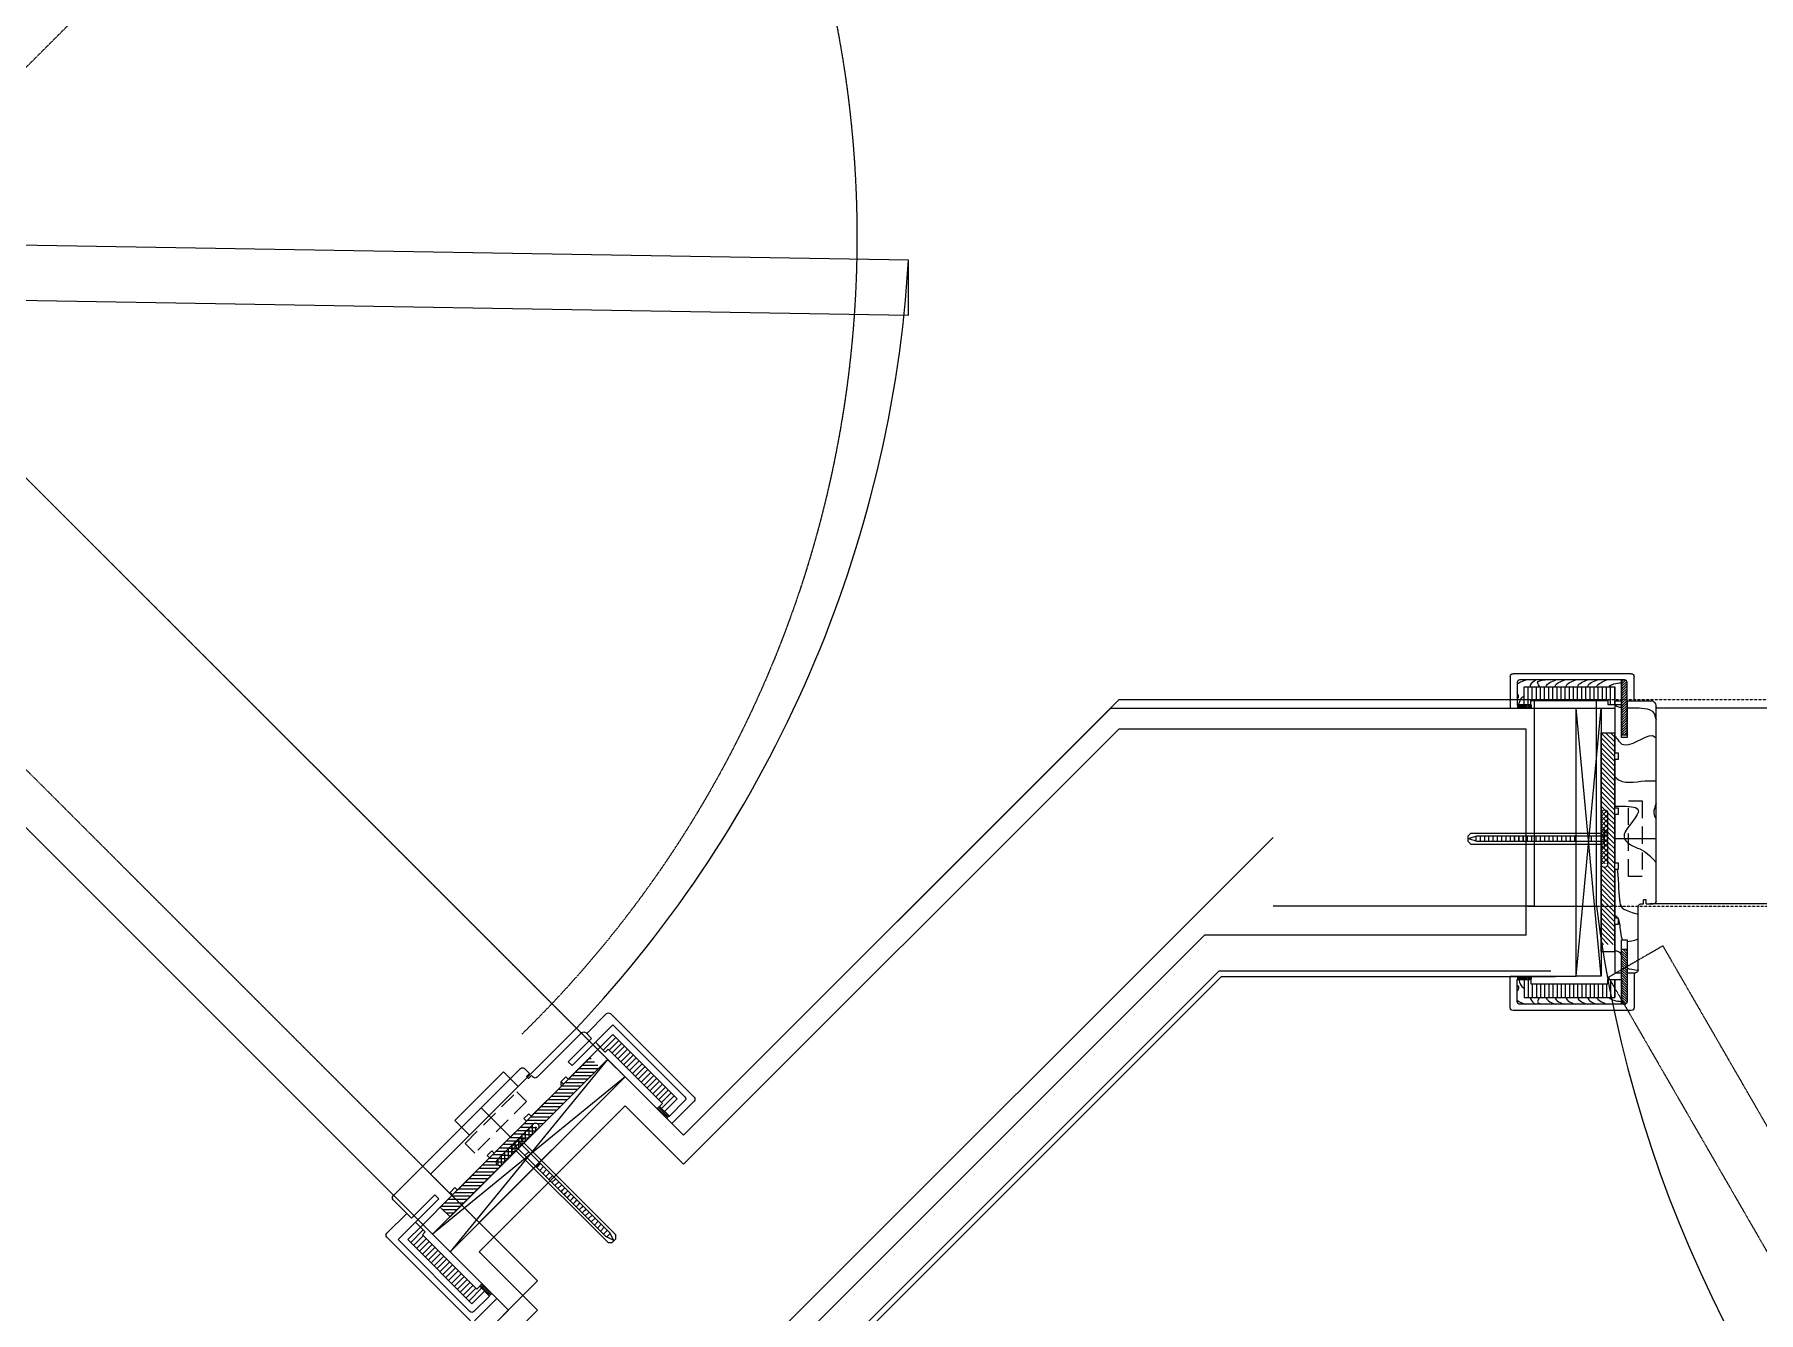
# Model space of a CAD drawing. Header units: millimetres. Extents: x 186805 to 449048, y 2167 to 51540.
# Drawn here: x 387537 to 388791, y 34787 to 35716 of the extents above; entities that cross this region are included whole.
import ezdxf

# ---------------------------------------------------------------- set-up
doc = ezdxf.new("R2010")
doc.units = ezdxf.units.MM
for name, pattern in [('BD$0$HIDDEN', [0.375, 0.25, -0.125]), ('HIDDEN', [0.375, 0.25, -0.125]), ('HIDDEN2', [0.1875, 0.125, -0.0625])]:
    doc.linetypes.add(name, pattern=pattern)
doc.layers.get('0').update_dxf_attribs({"linetype": 'CONTINUOUS'})
for name, color, linetype, lineweight in [('0-60x60-C', 3, 'CONTINUOUS', 13), ('0-AKL-P1 TILES', 8, 'CONTINUOUS', 13), ('0-akl-plasterline', 9, 'CONTINUOUS', 13), ('ARCHITRAVE', 2, 'CONTINUOUS', 13), ('BD$0$0-tiles', 9, 'CONTINUOUS', 5), ('BD$0$a-door', 8, 'CONTINUOUS', 9), ('BD$0$a-wall', 8, 'CONTINUOUS', 30), ('Cabinet', 2, 'CONTINUOUS', 5), ('Countertop', 3, 'CONTINUOUS', 13), ('wall', 4, 'CONTINUOUS', 25)]:
    doc.layers.add(name, color=color, linetype=linetype, lineweight=lineweight)
for name, color, linetype in [('A-ABOVE DOOR', 1, 'HIDDEN2'), ('a-door', 4, 'CONTINUOUS'), ('a-wall', 140, 'CONTINUOUS'), ('HATCH', 8, 'CONTINUOUS'), ('STEEL', 8, 'CONTINUOUS')]:
    doc.layers.add(name, color=color, linetype=linetype)

# ---------------------------------------------------------------- blocks, each defined once
blk = doc.blocks.new('A$C7C4A1575')
at = {"layer": 'A-ABOVE DOOR', "color": 8}
for p, q in [((61162.41415422107, 16680.25943515336), (61805.46337729343, 16037.21021208083)), ((61699.39736011508, 15931.14419490317), (61056.34813704342, 16574.19341797571)), ((60395.10926539684, 16449.99823794342), (59495.1092653966, 16449.99823794331)), ((59495.1092653966, 16299.99823794366), (60395.1092653966, 16299.99823794348))]:
    blk.add_line(p, q, dxfattribs=at)
at = {"layer": 'a-door', "color": 8, "lineweight": -3}
for p, q in [((61162.40940642101, 16680.25943515499), (61197.76474548015, 16644.90409609556)), ((61197.76474548015, 16644.90409609556), (61091.69872830273, 16538.83807891773)), ((61169.48047423246, 16616.61982484805), (61134.12513517332, 16581.26448578891)), ((61180.08707595081, 16606.01322313058), (61169.48047423246, 16616.61982484805)), ((61144.7317368912, 16570.65788407109), (61180.08707595081, 16606.01322313058)), ((61091.69872830273, 16538.83807891773), (61056.34338924312, 16574.1934179774)), ((61134.12513517332, 16581.26448578891), (61144.7317368912, 16570.65788407109)), ((60850.31308543985, 16020.22372178055), (60850.31308543938, 15980.22372178061)), ((61664.03727325541, 16006.49953396394), (60850.31308543985, 16020.22372178055)), ((60850.31308543938, 15980.22372178061), (61664.03727325541, 15966.49953396412))]:
    blk.add_line(p, q, dxfattribs=at)
at = {"layer": 'a-door', "color": 8}
blk.add_lwpolyline([(60400.0822175385, 16449.99823794325), (60350.0822175385, 16449.99823794307), (60350.08221753896, 16299.99823794307), (60400.08221753896, 16299.99823794319)], dxfattribs=at)
blk.add_arc((59439.50537675782, 16335.3518410784), 917.7657540358981, 7.176079206092156, 85.27472221520537, dxfattribs=at)
at = {"layer": 'a-door', "color": 8, "lineweight": -3}
blk.add_ellipse((61564.66706897807, 16003.00100736148), major_axis=(315.3855412167902, 729.8648306838315), ratio=0.880401664071675, start_param=1.178097245095647, end_param=1.963495408493226, dxfattribs=at)
at = {"layer": 'a-wall', "color": 8}
for p, q in [((61445.25211889553, 17047.95496137234), (61119.98299954971, 16722.68584202693)), ((60585.16336111026, 16399.99823794301), (61013.91698237159, 16828.75185920435)), ((61119.98299954925, 16722.68584202623), (61162.40940642054, 16680.25943515505)), ((61056.34338924172, 16574.19341797536), (61162.40940642054, 16680.25943515505)), ((61013.91698237159, 16616.61982484857), (60697.29539546603, 16299.99823794354)), ((61056.34338924172, 16574.19341797536), (61013.91698236973, 16616.61982484665)), ((60395.1092653966, 16449.99823794313), (60395.1092653966, 16299.99823794342)), ((60395.1092653966, 16449.99823794313), (60585.16336111026, 16449.99823794336)), ((60395.1092653966, 16299.99823794342), (60697.29539546603, 16299.99823794354))]:
    blk.add_line(p, q, dxfattribs=at)
blk = doc.blocks.new('A$C32DD6ECA')
at = {"layer": '0-60x60-C', "color": 16, "xscale": 0.04183124983683228, "yscale": 0.04183124983683228, "zscale": 0.04183124983683228, "rotation": 180}
blk.add_blockref('A$C7C4A1575', (4397.082428284921, 2202.635936537234), dxfattribs=at)
blk = doc.blocks.new('AR 80')
at = {"layer": 'HATCH'}
h = blk.add_hatch(dxfattribs=at)
h.set_pattern_fill('ANSI31', color=256, scale=10, style=0)
h.set_pattern_definition([(45, (-12340.92502089089, 32530.05105352266), (-0.8838834764831843, 0.8838834764831844), [])])
h.paths.add_polyline_path([(4, 38.00000000000364, 0.4142135623736278), (1.999999999992724, 40.00000000000364), (0, 40), (0, -3.637978807091713e-12), (4, -3.637978807091713e-12)])
at = {"color": 8, "lineweight": 0}
for p, q in [((-68, 22.00000000000364), (-68.00000000000728, 35.00000000000091)), ((-65.00000000000728, 25.00000000000364), (-65.00000000000728, 35.00000000000091)), ((-62.00000000000728, 25.00000000000364), (-62.00000000000728, 35.00000000000091)), ((-59.00000000000728, 25.00000000000364), (-59.00000000000728, 35.00000000000091)), ((-56.00000000000728, 25.00000000000364), (-56.00000000000728, 35.00000000000091)), ((-53.00000000000728, 25.00000000000364), (-53.00000000000728, 35.00000000000091)), ((-50.00000000000728, 25.00000000000364), (-50.00000000000728, 35.00000000000091)), ((-47, 25.00000000000364), (-47.00000000000728, 35.00000000000091)), ((-44, 25.00000000000364), (-44.00000000000728, 35.00000000000091)), ((-41, 25.00000000000364), (-41.00000000000728, 35.00000000000091)), ((-38, 25.00000000000364), (-38.00000000000728, 35.00000000000091)), ((-35, 25.00000000000364), (-35.00000000000728, 35.00000000000091)), ((-32, 25.00000000000364), (-32.00000000000728, 35.00000000000091)), ((-29, 25.00000000000364), (-29.00000000000728, 35.00000000000091)), ((-26, 25.00000000000364), (-26.00000000000728, 35.00000000000091)), ((-23, 25.00000000000364), (-23.00000000000728, 35.00000000000091)), ((-20, 25.00000000000364), (-20.00000000000728, 35.00000000000091)), ((-17, 25.00000000000364), (-17.00000000000728, 35.00000000000091)), ((-13.99999999999272, 25.00000000000364), (-14.00000000000728, 35.00000000000091)), ((-10.99999999999272, 25.00000000000364), (-11.00000000000728, 35.00000000000091)), ((-8, 22.00000000000364), (-8.000000000007276, 35.00000000000091))]:
    blk.add_line(p, q, dxfattribs=at)
for points in [[(-76, 37.08531735561337), (-74.6615609773944, 38.25087995682043), (-72.01846489626769, 39.12543997841203), (-69.67633463136735, 40.00000000000364)], [(-54.88006360435975, 35.00000000000091), (-54.35966741617449, 37.72035039094408), (-50.79591289332166, 38.86017519547386), (-47.74338578773313, 40.00000000000364)], [(-48.47342463600216, 35.00000000000091), (-47.95302844781691, 37.72035039094408), (-44.38927392496407, 38.86017519547386), (-41.33674681937555, 40.00000000000364)], [(-40.46489791823115, 35.00000000000091), (-39.94450173005316, 37.72035039094408), (-36.38074720720033, 38.86017519547386), (-33.32822010161181, 40.00000000000364)], [(-31.92259978941729, 35.00000000000091), (-31.40220360122476, 37.72035039094408), (-27.83844907837192, 38.86017519547386), (-24.7859219727834, 40.00000000000364)], [(-24.76629809806036, 35.00000000000091), (-24.24590190986783, 37.72035039094408), (-20.68214738701499, 38.86017519547386), (-17.62962028142647, 40.00000000000364)], [(-18.24697766789905, 35.00000000000182), (-17.09185883207829, 37.39086218098328), (-13.70577565280109, 38.69543109049391), (-10.86893460346619, 40.00000000000364)], [(-9.054762472420407, 35.00000000000091), (-7.790232034552901, 37.07851193029728), (-4.129544937852188, 37.52176814659106), (0, 37.96502436288574)]]:
    blk.add_open_spline(points, degree=3, dxfattribs=at)
for points, knots in [([(-66.34116208628257, 35.00000000000091), (-66.31350246316288, 35.39182566405361), (-66.00411253391212, 37.57344279161316), (-64.17371990900574, 38.90217696260515), (-62.66141802426137, 40.00000000000364)], [16.85399796416078, 16.85399796416078, 16.85399796416078, 16.85399796416078, 17.95220672012717, 23.1734312380291, 23.1734312380291, 23.1734312380291, 23.1734312380291]), ([(-59.57339031910669, 34.99999999999181), (-59.68371371964167, 35.24530535882877), (-60.2677897687754, 36.39060703262567), (-62.64194634532032, 39.22106816701489), (-58.50024162123736, 39.68062519502837), (-55.62191301806888, 40.00000000000364)], [12.97285324851444, 12.97285324851444, 12.97285324851444, 12.97285324851444, 13.66877416553543, 16.26831338331489, 22.19079993481047, 22.19079993481047, 22.19079993481047, 22.19079993481047]), ([(-76, 26.20339865629285), (-75.58833332399081, 26.48810610604414), (-74.71985313273763, 27.35092186819747), (-75.21018292073859, 29.16189925122671), (-75.83899820968509, 30.22065506326544), (-76, 30.48248164896359)], [6.729778403816026, 6.729778403816026, 6.729778403816026, 6.729778403816026, 8.215767877827592, 10.68832713734227, 11.54920687370668, 11.54920687370668, 11.54920687370668, 11.54920687370668]), ([(-74.87117169333214, 22.00000000000364), (-74.16184719473677, 24.48212069562305), (-73.41430381156533, 27.09797973604691), (-71.12040586192597, 28.23166652081545), (-71, 28.28649250206763)], [0, 0, 0, 0, 7.05316514863134, 7.433194465609057, 7.433194465609057, 7.433194465609057, 7.433194465609057])]:
    blk.add_open_spline(points, degree=3, knots=knots, dxfattribs=at)
at = {"layer": 'ARCHITRAVE'}
for p, q in [((-76, 38), (-76, 22.00000000000364)), ((0, 40.00000000000364), (-74, 40)), ((0, 22.00000000000364), (0, 40.00000000000364)), ((-71, 22.00000000000364), (-71.00000000000728, 35.00000000000091)), ((-71.00000000000728, 35.00000000000091), (-4.999999999992724, 35.00000000000364)), ((-4.999999999992724, 35.00000000000364), (-4.999999999992724, 22.00000000000364)), ((-5, 22.00000000000364), (-5.000000000007276, 35.00000000000091)), ((-76, 22.00000000000364), (-66, 22.00000000000364)), ((-66, 22.00000000000364), (-66, 25.00000000000364)), ((-66, 25.00000000000364), (-10, 25.00000000000364)), ((-10, 25.00000000000364), (-10, 22.00000000000364)), ((-10, 22.00000000000364), (0, 22.00000000000364))]:
    blk.add_line(p, q, dxfattribs=at)
blk.add_lwpolyline([(0, 0), (4, 0), (4, 38.00000000000364, 0.414213562373095), (2, 40.00000000000364), (0, 40)], format="xyb", close=True, dxfattribs=at)
blk.add_arc((-74, 38), 2, 90, 180, dxfattribs=at)
blk = doc.blocks.new('FR 195')
at = {"layer": 'ARCHITRAVE'}
for p, q in [((0, 160), (0, 195.000045769033)), ((0, 195.000045769033), (5, 195.000045769033)), ((5, 195.000045769033), (5, 170.9998457690235)), ((9, 170.9998457690235), (9, 195.000045769033)), ((9, 195.000045769033), (15, 195.000045769033)), ((17, 193.000045769033), (17, 147.000045769033)), ((5, 170.9998457690235), (9, 170.9998457690235)), ((2.5, 160), (0, 160)), ((0, 120), (0, 155)), ((0, 155), (2.5, 155)), ((2.5, 155), (2.5, 160)), ((19, 145.000045769033), (20.78817959013395, 145.000045769033)), ((20.78817959013395, 145.000045769033), (20.78817959013395, 144.000045769033)), ((20.78817959013395, 144.000045769033), (20.78817959013395, 142.000045769033)), ((22.88817959011067, 142.000045769033), (20.78817959013395, 142.000045769033)), ((22.88817959011067, 145.000045769033), (22.88817959011067, 143.000045769033)), ((22.88817959011067, 145.000045769033), (28, 145.000045769033)), ((22.88817959011067, 143.000045769033), (22.88817959011067, 142.000045769033)), ((30, 143.000045769033), (30, 1.465352580853505)), ((2.5, 120), (0, 120)), ((0, 80), (0, 115)), ((0, 115), (2.5, 115)), ((2.5, 115), (2.5, 120)), ((0, 97.5), (30, 97.5)), ((2.5, 80), (0, 80)), ((2.5, 75), (2.5, 80)), ((0, 40), (0, 75)), ((0, 75), (2.5, 75)), ((2.5, 40), (0, 40)), ((2.5, 35), (2.5, 40)), ((0, -2.499999999912689), (0, 35.00002570517245)), ((0, 35), (2.5, 35)), ((9, 24), (5, 24)), ((5, 24), (5, -2.499999999912689)), ((9, -2.499999999912689), (9, 24)), ((5, -2.499999999912689), (0, -2.499999999912689)), ((28, -2.499999999912689), (9, -2.499999999912689))]:
    blk.add_line(p, q, dxfattribs=at)
for centre, radius, start, end in [((15, 193.000045769033), 2, 0, 90), ((19, 147.000045769033), 2, 180, 270), ((28, 143.000045769033), 2, 0, 90), ((24.53897834778763, 1.732676289946539), 5.46756064912126, 309.2725603591962, 2.802461692111547)]:
    blk.add_arc(centre, radius, start, end, dxfattribs=at)
at = {"layer": 'HATCH', "linetype": 'HIDDEN', "ltscale": 50}
blk.add_lwpolyline([(10, 70), (20, 70), (20, 125), (10, 125)], close=True, dxfattribs=at)
at = {"layer": 'HATCH', "color": 8, "lineweight": 0}
for points in [[(9, 191.7666703198047), (10.39256586227566, 192.3541731193254), (14.3143114639679, 192.8017875401711), (16.99322707625106, 193.1645019098069)], [(9, 172.2294445959851), (10.87518197414465, 172.2403413911525), (13.44447473052423, 171.6763540248503), (17, 170.4551542479603)], [(0, 153.134828862705), (0.9418542633065954, 153.6752274345199), (1.610081590129994, 154.3125182474032), (2.101855253102258, 155)]]:
    blk.add_open_spline(points, degree=3, dxfattribs=at)
for points, knots in [([(0.2286054516443983, 178.9998457690526), (1.542113585048355, 179.1624736047233), (4.347490773070604, 179.8266119706677), (4.758344184607267, 183.0215317454131), (5, 184.9314115653688)], [16.67784873246102, 16.67784873246102, 16.67784873246102, 16.67784873246102, 20.44459080678243, 25.67447565025303, 25.67447565025303, 25.67447565025303, 25.67447565025303]), ([(2.5, 155.6320498275745), (3.441050495370291, 157.3338536305528), (3.597310267039575, 162.4005796623242), (4.857369535486214, 170.2998629395443), (5.53722846833989, 170.9998457689944)], [24.44828152198947, 24.44828152198947, 24.44828152198947, 24.44828152198947, 29.28251706211297, 31.77112342813842, 31.77112342813842, 31.77112342813842, 31.77112342813842]), ([(1.713193715084344, 120.0000000000582), (3.048213303438388, 129.8861472233839), (2.319193560862914, 146.9059250572755), (6.47459137509577, 149.5785066120734), (17, 152.3301565061847)], [21.11246996660232, 21.11246996660232, 21.11246996660232, 21.11246996660232, 29.28251706211297, 36.51673400684221, 36.51673400684221, 36.51673400684221, 36.51673400684221]), ([(0, 73.86606286873575), (5.190278019406833, 73.89248939882964), (26.95094799459912, 73.27211400339729), (1.185357471578754, 93.88260122507927), (10.32442536996678, 102.6876699233835), (23.7657736770343, 106.8288150857843), (30, 114.851436876721)], [17.58238391087526, 17.58238391087526, 17.58238391087526, 17.58238391087526, 24.42839025090021, 39.1163872445221, 51.19281940814319, 58.05618076561182, 58.05618076561182, 58.05618076561182, 58.05618076561182]), ([(30, 71.8561915239261), (29.10359006060753, 74.25917502198718), (27.6950073230546, 78.60651215226972), (29.12928979157005, 81.91742192933452), (30, 83.15843141180812)], [45.96603518527613, 45.96603518527613, 45.96603518527613, 45.96603518527613, 52.58046576430232, 57.16013517462663, 57.16013517462663, 57.16013517462663, 57.16013517462663]), ([(0, 52.35251477541169), (1.965625185868703, 54.34342190640746), (7.284001117455773, 58.34273148523062), (24.37432218436152, 54.63455905977753), (30, 55.55362885716022)], [3.517357192002347, 3.517357192002347, 3.517357192002347, 3.517357192002347, 11.51831783785145, 23.39651977646312, 23.39651977646312, 23.39651977646312, 23.39651977646312]), ([(0, 22.84424763484276), (1.366453988594003, 23.9754851666803), (6.332552987616509, 35.7372517871845), (24.59809387719724, 19.66038096879493), (29.26798022957519, 23.33161397586809), (30, 24.22885713487631)], [3.647376688644909, 3.647376688644909, 3.647376688644909, 3.647376688644909, 8.750932327380369, 20.97939199832844, 23.9615215639958, 23.9615215639958, 23.9615215639958, 23.9615215639958]), ([(0, -0.1157239089952782), (0.5228836896130815, 0.5007793895201758), (1.631020311499014, 1.432172180822818), (3.837539769825526, 1.869979382725433), (5, 2.0036439752148)], [7.717153716386612, 7.717153716386612, 7.717153716386612, 7.717153716386612, 10.30221977130856, 12.4664417125093, 12.4664417125093, 12.4664417125093, 12.4664417125093]), ([(9, 2.246804221445927), (14.47208061278798, 2.390816694882233), (26.07124553062022, 1.907086166087538), (29.0892217583023, 6.518061628361465), (30, 11.11764169999515)], [14.68850576931396, 14.68850576931396, 14.68850576931396, 14.68850576931396, 23.08885206484225, 29.15220018871575, 29.15220018871575, 29.15220018871575, 29.15220018871575])]:
    blk.add_open_spline(points, degree=3, knots=knots, dxfattribs=at)
blk = doc.blocks.new('MB')
at = {"layer": 'STEEL'}
h = blk.add_hatch(dxfattribs=at)
h.set_pattern_fill('ANSI37', color=256, scale=20, style=0)
h.set_pattern_definition([(45, (-676.0703479526583, -119.303950526109), (-1.767766952966369, 1.767766952966369), []), (135, (-676.0703479526583, -119.303950526109), (-1.767766952966369, -1.767766952966369), [])])
edge = h.paths.add_edge_path()
edge.add_arc((2.5, 18.42078011674903), 2.5, 0, 180)
edge.add_arc((2.5, 18.42078011674903), 2.5, 0, 180, ccw=False)
edge = h.paths.add_edge_path()
edge.add_arc((2.5, -18.42078011674903), 2.5, 180, 360)
edge.add_line((5, 18.42078011674903), (5, -18.42078011674903))
edge.add_line((0, 18.42078011674903), (0, -18.42078011674903))
for p, q in [((0, 18.42078011674903), (0, -18.42078011674903)), ((5, 18.42078011674903), (5, -18.42078011674903))]:
    blk.add_line(p, q, dxfattribs=at)
for centre, start, end in [((2.5, 18.42078011674903), 0, 180), ((2.5, 18.42078011674903), 0, 180), ((2.5, -18.42078011674903), 180, 0)]:
    blk.add_arc(centre, 2.5, start, end, dxfattribs=at)
blk = doc.blocks.new('WP.2')
at = {"lineweight": 0}
h = blk.add_hatch(dxfattribs=at)
h.set_pattern_fill('LINE', color=8, scale=25, angle=90, style=0)
h.set_pattern_definition([(270, (1452.180614304375, -38810.58450268263), (3.125, -5.740342283542393e-16), [])])
h.paths.add_polyline_path([(18.39594563320861, 2.076103182014776), (18.39594563320861, -1.923896817985224), (67.5159155552974, -1.923896817985224), (67.5159155552974, 2.076103182014776)])
h = blk.add_hatch(dxfattribs=at)
h.set_pattern_fill('LINE', color=8, scale=25, angle=90, style=0)
h.set_pattern_definition([(270, (1477.088137370762, -38810.58450268263), (3.125, -5.740342283542393e-16), [])])
h.paths.add_polyline_path([(43.30346869959612, 2.076103182014776), (43.30346869959612, -1.923896817985224), (92.42343862168491, -1.923896817985224), (92.42343862168491, 2.076103182014776)])
for p, q in [((-4.519687219319167, 4.5), (-4.519687219319167, -4.5)), ((-3.259843609645031, 4.5), (-4.519687219319167, 4.5)), ((-1, 6.5), (-2.259843609674135, 6.5)), ((-2.259843609674135, 6.5), (-2.259843609674135, -6.5)), ((-2.259843609674135, -3.5), (-2.259843609645031, 3.5)), ((0, -5.5), (0, 5.5)), ((94.5511352843314, 4), (0, 4)), ((94.5511352843314, 4), (96.5511352843314, 2)), ((96.5511352843314, -2), (96.5511352843314, 2)), ((-3.259843609674135, -4.5), (-4.519687219319167, -4.5)), ((-1, -6.5), (-2.259843609674135, -6.5)), ((94.5511352843314, -4), (0, -4)), ((96.5511352843314, -2), (94.5511352843314, -4))]:
    blk.add_line(p, q)
at = {"color": 8, "lineweight": 0}
for p, q in [((90.3665931984142, 2.076103182014776), (-2.259843609645031, 2.076103182014776)), ((6.963376988802338, -1.923896817985224), (6.963376988802338, 2.076103182014776)), ((18.39594563320861, -1.923896817985224), (18.39594563320861, 2.076103182014776)), ((96.32689444930293, 0.0761031820147764), (90.3665931984142, 2.076103182014776)), ((96.32689444930293, 0.0761031820147764), (90.36659319838509, -1.923896817985224)), ((90.36659319838509, -1.923896817985224), (-2.259843609674135, -1.923896817985224))]:
    blk.add_line(p, q, dxfattribs=at)
for centre, start, end in [((-3.259843609645031, 3.5), 0, 90), ((-1, 5.5), 0, 90), ((-3.259843609674135, -3.5), 270, 0), ((-1, -5.5), 270, 0)]:
    blk.add_arc(centre, 1, start, end)
blk = doc.blocks.new('A$C5C977968')
at = {"lineweight": 0}
h = blk.add_hatch(dxfattribs=at)
h.set_pattern_fill('LINE', color=256, scale=25, angle=-45.00000000048141, style=0)
h.set_pattern_definition([(134.9999999995186, (-24395.7299628756, 31859.71393248852), (-2.209708691226527, -2.209708691189395), [])])
h.paths.add_polyline_path([(4062.804409179895, 5428.857283929246), (4059.975982055126, 5431.685711054015), (4025.242918231292, 5396.952647230719), (4028.071345356002, 5394.12422010595)])
h = blk.add_hatch(dxfattribs=at)
h.set_pattern_fill('LINE', color=256, scale=25, angle=-45.00000000048141, style=0)
h.set_pattern_definition([(134.9999999995186, (-24413.34224133857, 31842.10165402587), (-2.209708691226527, -2.209708691189395), [])])
h.paths.add_polyline_path([(4045.192130716925, 5411.24500546659), (4042.363703592215, 5414.073432591358), (4007.630639768322, 5379.340368768062), (4010.459066893032, 5376.511941643294)])
at = {"layer": 'HATCH'}
h = blk.add_hatch(dxfattribs=at)
h.set_pattern_fill('ANSI31', color=256, scale=20, style=0)
h.set_pattern_definition([(225, (72000.5126513979, 21239.42256096606), (1.767766952966368, -1.767766952966369), [])])
edge = h.paths.add_edge_path()
edge.add_line((3278.39801305969, 5590.478001369935), (3288.39801305969, 5590.478001369935))
edge.add_line((3288.39801305969, 5590.478001369935), (3288.39801305969, 5649.061973800439))
edge.add_ellipse((3285.898203413992, 5649.092824012172), major_axis=(-1.76776695464085, 1.76776695464085), ratio=0.9999999981149192, start_angle=45.00000005400358, end_angle=224.2929473367447, ccw=False)
edge.add_line((3283.398203413992, 5649.092824012172), (3283.398203413992, 5685.934384245673))
edge.add_ellipse((3285.898203413992, 5685.934384245673), major_axis=(1.767766954640859, 1.76776695464086), ratio=0.999999998114909, start_angle=-44.292947336744874, end_angle=134.9999999459961, ccw=False)
edge.add_line((3288.39801305969, 5685.965234457406), (3288.398013059632, 5744.478001369935))
edge.add_line((3288.398013059632, 5744.478001369935), (3278.39801305969, 5744.478001369935))
edge.add_line((3278.39801305969, 5744.478001369935), (3278.39801305969, 5590.478001369935))
at = {"layer": 'STEEL'}
h = blk.add_hatch(dxfattribs=at)
h.set_pattern_fill('ANSI37', color=256, scale=20, angle=44.99999999951861, style=0)
h.set_pattern_definition([(90, (3680.676025634806, 4880.893338885486), (-2.5, 2.100453144748826e-11), []), (179.9999999995186, (3680.676025634806, 4880.893338885486), (-2.100453144748826e-11, -2.5), [])])
edge = h.paths.add_edge_path()
edge.add_arc((4063.111629214429, 5458.10112440637), 2.5, 44.99999999951861, 224.9999999995186)
edge.add_arc((4063.111629214429, 5458.10112440637), 2.5, 44.99999999951859, 224.9999999995186, ccw=False)
edge = h.paths.add_edge_path()
edge.add_arc((4089.162546284788, 5432.050207335553), 2.5, 224.9999999995186, 404.9999999995186)
edge.add_line((4064.879396167409, 5459.868891359321), (4090.930313237768, 5433.817974288504))
edge.add_line((4061.343862261449, 5456.333357453419), (4087.394779331808, 5430.282440382602))
at = {"lineweight": 0}
for p, q in [((4005.426511868078, 5509.422549923584), (3998.355444056273, 5516.493617735512)), ((4007.547832211712, 5511.543870267145), (4000.476764399908, 5518.61493807903)), ((4009.669152555231, 5513.665190610649), (4002.598084743484, 5520.736258422578)), ((4013.911793242383, 5513.665190610613), (4004.719405087002, 5522.857578766118)), ((3992.69858980662, 5496.694627862336), (3985.627521994815, 5503.765695674221)), ((3994.819910150196, 5498.815948205833), (3987.748842338391, 5505.887016017783)), ((3996.941230493831, 5500.937268549402), (3989.870162681967, 5508.008336361345)), ((3999.062550837407, 5503.058588892942), (3991.991483025602, 5510.129656704841)), ((4001.183871180983, 5505.179909236482), (3994.11280336912, 5512.250977048388)), ((4003.305191524501, 5507.301229580044), (3996.234123712697, 5514.372297391928)), ((3979.970667745161, 5483.966705801045), (3972.899599933415, 5491.037773612989)), ((3982.091988088738, 5486.088026144607), (3975.020920276933, 5493.159093956529)), ((3984.213308432314, 5488.209346488125), (3977.142240620509, 5495.28041430009)), ((3986.33462877589, 5490.330666831665), (3979.263560964086, 5497.401734643594)), ((3988.455949119525, 5492.451987175227), (3981.384881307662, 5499.523054987134)), ((3990.577269463101, 5494.573307518811), (3983.506201651297, 5501.644375330696)), ((3971.485386370856, 5471.238783739798), (3962.292998215475, 5480.431171895303)), ((3971.485386370856, 5475.481424426893), (3964.414318559109, 5482.552492238778)), ((3973.606706714432, 5477.60274477044), (3966.535638902686, 5484.673812582325)), ((3975.728027058067, 5479.72406511398), (3968.656959246204, 5486.795132925901)), ((3977.849347401643, 5481.84538545752), (3970.77827958978, 5488.91645326947)), ((4009.085049115005, 5380.794778114716), (4074.581830699695, 5446.291559698293)), ((4011.913476239715, 5377.966350989926), (4077.410257824406, 5443.463132573503)), ((4059.975982055126, 5431.685711054015), (4062.804409179895, 5428.857283929246)), ((4068.060028870066, 5439.769757868788), (4070.888455994776, 5436.941330744019)), ((4006.284693244903, 5375.165995119933), (4009.085049115005, 5380.794778114716)), ((4006.284693244903, 5375.165995119933), (4011.913476239715, 5377.966350989926)), ((4144.726612488972, 5382.850371363835), (4153.919000644295, 5373.65798320833)), ((4144.726612488914, 5378.607730676718), (4151.797680300719, 5371.536662864833)), ((4131.998690427456, 5365.879808615507), (4139.069758239319, 5358.808740803557)), ((4134.120010771032, 5368.001128959047), (4141.191078582837, 5360.930061147141)), ((4136.241331114608, 5370.122449302587), (4143.312398926413, 5363.051381490644)), ((4138.362651458243, 5372.243769646113), (4145.43371926999, 5365.172701834184)), ((4140.483971801819, 5374.365089989653), (4147.555039613624, 5367.294022177724)), ((4142.605292145396, 5376.486410333215), (4149.676359957142, 5369.415342521286)), ((4119.270768365997, 5353.151886554231), (4126.341836177802, 5346.08081874231)), ((4121.392088709574, 5355.273206897778), (4128.463156521379, 5348.20213908585)), ((4123.51340905315, 5357.39452724134), (4130.584476864955, 5350.32345942939)), ((4125.634729396785, 5359.51584758488), (4132.705797208531, 5352.444779772952)), ((4127.756049740303, 5361.637167928398), (4134.827117552108, 5354.566100116477)), ((4129.877370083879, 5363.758488271946), (4136.948437895684, 5356.687420459995)), ((4102.300205617445, 5340.42396449302), (4111.492593772768, 5331.231576337515)), ((4106.542846304539, 5340.423964492962), (4113.613914116286, 5333.352896681077)), ((4108.664166648115, 5342.545284836502), (4115.735234459862, 5335.474217024617)), ((4110.785486991692, 5344.666605180086), (4117.856554803497, 5337.595537368121)), ((4112.906807335268, 5346.787925523626), (4119.977875147073, 5339.716857711683)), ((4115.028127678845, 5348.909245867151), (4122.099195490649, 5341.838178055244)), ((4117.149448022421, 5351.030566210669), (4124.220515834226, 5343.959498398748))]:
    blk.add_line(p, q, dxfattribs=at)
for p, q in [((4004.658104391419, 5379.303886668065), (4071.515853320423, 5446.161635595941)), ((4010.31495864084, 5373.647032418528), (4077.172707569844, 5440.504781346404)), ((4070.455193148635, 5448.636509330106), (4071.346037108277, 5449.527353289734)), ((4070.455193148635, 5447.22229576773), (4078.233367741632, 5439.444121174616)), ((4080.538425263658, 5440.334965134229), (4071.346037108277, 5449.527353289734)), ((4073.467357451853, 5448.820246508527), (4074.358201411495, 5449.711090468132)), ((4073.467357451853, 5447.406032946157), (4078.417104920081, 5442.456285477783)), ((4080.722162442107, 5443.347129437403), (4074.358201411495, 5449.711090468132)), ((4079.831318482466, 5442.456285477776), (4080.722162442107, 5443.347129437403)), ((4079.647581304016, 5439.444121174602), (4080.538425263658, 5440.334965134229)), ((4004.658104391361, 5376.475459543319), (4004.658104391419, 5379.303886668065)), ((4004.658104391361, 5376.475459543319), (4007.48653151613, 5373.64703241855)), ((4010.31495864084, 5373.647032418528), (4007.48653151613, 5373.64703241855))]:
    blk.add_line(p, q)
for centre, start, end in [((4071.162299929827, 5447.929402548914), 135.0000000002948, 224.9999999994105), ((4074.174464233045, 5448.113139727335), 135.0000000002948, 224.9999999994105), ((4079.124211701273, 5443.163392258968), 224.9999999994105, 315.0000000002948), ((4078.940474522824, 5440.151227955794), 224.9999999994105, 315.0000000002948)]:
    blk.add_arc(centre, 1, start, end)
at = {"layer": '0-akl-plasterline'}
for p, q in [((3342.793958703463, 5762.201698328397), (3645.167132688803, 5762.201698362369)), ((3955.575516156212, 5451.793314894654), (3645.167132688803, 5762.201698362369)), ((3998.001923027623, 5494.219721766109), (3955.575516156212, 5451.793314894654)), ((4125.28114364302, 5366.940501150806), (3998.001923027623, 5494.219721766094)), ((4082.854736771376, 5324.514094279548), (4125.28114364302, 5366.940501150799)), ((4408.123856117425, 4999.244974932983), (4082.854736771376, 5324.514094279548))]:
    blk.add_line(p, q, dxfattribs=at)
at = {"layer": 'a-wall'}
for p, q in [((3342.793958703463, 5747.201698357654), (3638.953929252631, 5747.201698362944)), ((3342.793958703463, 5747.201698357756), (3638.953929252631, 5747.201698362944)), ((3342.793958703463, 5747.201698357756), (3638.953929252631, 5747.201698362944)), ((3342.793958703463, 5747.201698362565), (3638.953929253097, 5747.201698362565)), ((3342.793958703463, 5747.201698362653), (3638.953929252748, 5747.20169836274)), ((3342.793958703463, 5747.201698362245), (3638.953929253214, 5747.201698362362)), ((3342.793958703463, 5747.201698362653), (3638.953929252748, 5747.201698362653)), ((3342.793958703463, 5747.201698362238), (3638.953929253214, 5747.201698362362)), ((3342.793958703696, 5597.201779134666), (3342.793958703463, 5747.201698357654)), ((3955.575516158191, 5430.580111457442), (3638.953929252748, 5747.201698362653)), ((3955.575516158424, 5430.58011145686), (3638.953929253214, 5747.201698362362)), ((3342.793958703696, 5597.201779134666), (3576.821894897439, 5597.20487209814)), ((3576.818721203075, 5597.20487205626), (3955.575516158191, 5218.448077101464)), ((3576.818721203192, 5597.20487205626), (3955.575516158424, 5218.44807710094)), ((3576.818721203075, 5597.20487205626), (3955.575516158191, 5218.448077101464)), ((3998.001923027623, 5473.006518330498), (3955.575516156328, 5430.58011145916)), ((3998.001923027623, 5473.006518330498), (3955.575516156328, 5430.58011145916)), ((4104.067940207024, 5366.940501151177), (3998.001923027623, 5473.006518330491)), ((4061.641533335729, 5324.514094279642), (4104.067940207373, 5366.940501150864)), ((4386.910652681894, 4999.244974933004), (4061.641533336428, 5324.514094278944))]:
    blk.add_line(p, q, dxfattribs=at)
at = {"layer": 'ARCHITRAVE'}
for p, q in [((4652.075695627194, 6148.293494361453), (3998.001923030883, 5494.219721762849)), ((4138.009065704362, 5379.668423212206), (4779.354916239274, 6021.014273749577)), ((2468.39801305969, 5762.478001369935), (3248.39801305969, 5762.478001369935)), ((3288.39801305969, 5744.478001369935), (3278.39801305969, 5744.478001369935)), ((3278.39801305969, 5585.478001369935), (3278.39801305969, 5744.478001369935)), ((2463.842102854745, 5619.977955600902), (3252.953923264635, 5619.977955600902)), ((3288.39801305969, 5585.478001369935), (3278.39801305969, 5585.478001369935)), ((4006.840725430637, 5532.049966921521), (3954.514823622419, 5479.724065114155)), ((4019.568647491978, 5519.322044860077), (4006.840725430637, 5532.049966921521)), ((3960.171677871898, 5478.309851551734), (4006.840725430637, 5524.978899109679)), ((4006.840725430637, 5524.978899109679), (4016.03311358596, 5515.786510954174)), ((4016.03311358596, 5515.786510954174), (4006.840725430637, 5524.978899109636)), ((4012.497579679999, 5512.250977048272), (4019.568647491978, 5519.322044860077)), ((4016.033145950758, 5515.786478591668), (4019.568679856719, 5519.322012497592)), ((4039.367702093325, 5492.451922448709), (4016.033145950758, 5515.786478591668)), ((4019.568679856719, 5519.322012497592), (4036.53938402643, 5502.351308327598)), ((4022.397106981487, 5522.15043962231), (4026.63974766864, 5526.393080309375)), ((4039.367811151198, 5505.17973545233), (4022.397106981487, 5522.15043962231)), ((4029.468174793408, 5526.393080309354), (4061.995086727722, 5493.866168374501)), ((3970.778279589722, 5474.774317645715), (4010.376259336481, 5514.372297391827)), ((4010.376259336481, 5514.372297391827), (4012.497579679999, 5512.250977048272)), ((4023.457767151936, 5508.361857387921), (4132.352211454825, 5399.467413085367)), ((4036.53938402643, 5502.351308327598), (4039.367811151198, 5505.17973545233)), ((4041.135469046305, 5494.21968940166), (4039.367702093325, 5492.451922448709)), ((4044.671002952207, 5490.684155495728), (4041.135469046305, 5494.21968940166)), ((4042.903235999227, 5488.91638854277), (4044.671002952207, 5490.684155495728)), ((4064.823513852432, 5493.866168374487), (4066.087947766588, 5495.13060228862)), ((4066.087947766588, 5495.13060228862), (4066.79505454778, 5494.423495507413)), ((4066.79505454778, 5494.423495507413), (4068.209268110164, 5493.009281945036)), ((4067.572872007091, 5496.615526529102), (4071.187474883161, 5500.230129405092)), ((4067.572872007091, 5496.615526529102), (4068.987085569475, 5495.201312966703)), ((4069.694192350667, 5494.494206185525), (4068.209268110164, 5493.009281945036)), ((4068.987085569475, 5495.201312966703), (4069.694192350667, 5494.494206185525)), ((4074.01590200793, 5500.230129405085), (4166.646922706219, 5407.599108705275)), ((3969.364066027221, 5469.117463396236), (3960.171677871898, 5478.309851551734)), ((4066.237759778218, 5465.581864763408), (4042.903235999227, 5488.91638854277)), ((3954.514823622419, 5476.895637989415), (3965.828532121319, 5465.581929490356)), ((3965.828532121319, 5465.581929490356), (3972.89959993324, 5472.652997302161)), ((3972.89959993324, 5472.652997302161), (3970.778279589722, 5474.774317645715)), ((4068.005526731198, 5467.349631716366), (4066.237759778218, 5465.581864763408)), ((4071.541060637101, 5463.814097810406), (4068.005526731198, 5467.349631716366)), ((4081.440555573558, 5450.37906896777), (4102.653759009321, 5471.592272403206)), ((4069.77329368412, 5462.046330857454), (4071.541060637101, 5463.814097810406)), ((4093.107817463053, 5438.7118070781), (4069.77329368412, 5462.046330857454)), ((4094.875584416033, 5440.479574031066), (4093.107817463053, 5438.7118070781)), ((4098.411118321936, 5436.944040125083), (4094.875584416033, 5440.479574031066)), ((4096.643351368955, 5435.176273172132), (4098.411118321936, 5436.944040125083)), ((4119.977875147946, 5411.841749392777), (4096.643351368955, 5435.176273172132)), ((4121.745642100926, 5413.609516345728), (4119.977875147946, 5411.841749392777)), ((4125.281176006829, 5410.073982439775), (4121.745642100926, 5413.609516345728)), ((4146.847932832781, 5384.971691707462), (4123.513390877517, 5408.306233663105)), ((4123.513409053849, 5408.306215486817), (4125.281176006829, 5410.073982439775)), ((4136.24133111519, 5408.306215486722), (4133.412903990422, 5405.477788361997)), ((4133.412903990422, 5405.477788361997), (4150.383466738742, 5388.507225613386)), ((4153.21189386351, 5391.335652738111), (4136.24133111519, 5408.306215486722)), ((4166.646922706161, 5404.770681580529), (4153.21189386351, 5391.335652738111)), ((4125.281143642962, 5392.396345273504), (4132.352211454825, 5399.467413085367)), ((4105.835739523347, 5339.716857711821), (4145.433719270106, 5379.31483745794)), ((4143.312398926588, 5381.436157801494), (4150.383466738509, 5388.507225613343)), ((4145.433719270106, 5379.31483745794), (4143.312398926588, 5381.436157801494)), ((4150.383466738742, 5388.507225613386), (4146.847932832781, 5384.971691707462)), ((4156.04032098793, 5375.779303551892), (4146.847932832548, 5384.971691707397)), ((4146.847932832548, 5384.971691707397), (4156.040320987871, 5375.779303551892)), ((4150.383466738509, 5388.507225613343), (4163.111388799734, 5375.779303551812)), ((4109.371273429191, 5329.110255993954), (4156.04032098793, 5375.779303551892)), ((4163.111388799734, 5375.779303551812), (4110.785486991517, 5323.453401744489)), ((4096.643351367908, 5334.767110243614), (4103.714419179829, 5341.838178055383)), ((4103.714419179829, 5341.838178055383), (4105.835739523347, 5339.716857711821)), ((4107.957059866749, 5323.453401744511), (4096.643351367908, 5334.767110243614)), ((4100.17888527381, 5338.302644149459), (4109.371273429191, 5329.110255993954))]:
    blk.add_line(p, q, dxfattribs=at)
for centre, start, end in [((4028.053961231024, 5524.978866746998), 44.99999999941044, 135.0000000002948), ((4063.409300290106, 5495.280381936871), 224.9999999994105, 315.0000000002948), ((4072.601688445546, 5498.815915842715), 44.99999999941044, 135.0000000002948), ((3955.929037184804, 5478.309851551792), 135.0000000002948, 224.9999999994105), ((4165.232709143776, 5406.184895142913), 315.0000000002948, 44.99999999941044), ((4109.371273429191, 5324.867615306852), 224.9999999994105, 315.0000000002948)]:
    blk.add_arc(centre, 2, start, end, dxfattribs=at)
at = {"layer": 'BD$0$0-tiles'}
for p, q in [((3564.396221898322, 5567.21115499275), (3321.767799185473, 5567.211154992736)), ((3566.053076147975, 5571.211154992867), (3324.793958703813, 5571.211154993485))]:
    blk.add_line(p, q, dxfattribs=at)
at = {"layer": 'BD$0$a-door', "linetype": 'BD$0$HIDDEN'}
for p, q in [((4026.566640550911, 6635.58847061664), (4592.252065498906, 6069.903045666229)), ((2843.357820188685, 4896.675146668131), (3243.357820187754, 5589.495469696034)), ((3243.357820187754, 5589.495469696034), (3282.947552932252, 5566.638326838874)), ((3282.947552932252, 5566.638326838874), (2882.947552933183, 4873.818003810971))]:
    blk.add_line(p, q, dxfattribs=at)
blk.add_arc((4640.984439350141, 6104.958091260458), 811.5559671741447, 139.1865327773652, 225.5789252498328, dxfattribs=at)
at = {"layer": 'BD$0$a-wall'}
for p, q in [((3564.396221898322, 5567.21115499275), (3913.154204538267, 5218.453172352951)), ((3566.053076147975, 5571.211154992867), (3918.811058788036, 5218.453172353067))]:
    blk.add_line(p, q, dxfattribs=at)
at = {"layer": 'Cabinet'}
for p, q in [((4010.729845090595, 5506.947643825566), (3998.001923029253, 5494.219721764195)), ((4138.009065704362, 5379.668423212206), (4010.729845090595, 5506.947643825566)), ((3998.001923029253, 5494.219721764195), (4125.28114364302, 5366.940501150806)), ((4125.28114364302, 5366.940501150806), (4138.009065704362, 5379.668423212206))]:
    blk.add_line(p, q, dxfattribs=at)
blk.add_lwpolyline([(3306.39801305969, 5762.478001369935), (3288.39801305969, 5762.478001369935), (3288.39801305969, 5567.478001369935), (3306.39801305969, 5567.478001369935)], close=True, dxfattribs=at)
at = {"layer": 'Countertop'}
for p, q in [((3264.398013059632, 5767.478001369847), (3264.398013059632, 5785.478001369927)), ((3266.398013059632, 5787.478001369927), (3352.398013059632, 5787.478001369927)), ((3354.398013059632, 5785.478001369927), (3354.398013059632, 5762.478001369927)), ((3354.398013059632, 5762.478001369927), (3278.398013059632, 5762.478001369927)), ((3264.398013059632, 5569.977955600902), (3264.398013059632, 5544.478001369942)), ((3354.398013059632, 5567.478001369935), (3306.39801305969, 5567.478001369935)), ((3354.398013059632, 5544.478001369942), (3354.398013059632, 5567.478001369935)), ((3266.398013059632, 5542.478001369942), (3352.398013059632, 5542.478001369942)), ((4008.60852474696, 5540.181662541334), (3947.797341565019, 5479.37047935919)), ((4025.932640885992, 5525.685973527055), (4011.43695187167, 5540.181662541363)), ((3947.797341565019, 5476.542052234436), (3964.06079753238, 5460.278596267162)), ((4156.747395405779, 5394.871219007749), (4171.243084420101, 5380.375529993442)), ((4171.243084420101, 5377.547102868717), (4110.431901238218, 5316.735919686544)), ((4107.60347411345, 5316.735919686573), (4091.340018146147, 5332.999375653817))]:
    blk.add_line(p, q, dxfattribs=at)
for centre, start, end in [((3266.398013059632, 5785.478001369927), 90, 180), ((3352.398013059632, 5785.478001369927), 0, 90), ((3266.398013059632, 5544.478001369942), 180, 270), ((3352.398013059632, 5544.478001369942), 270, 0), ((4010.022738309286, 5538.767448978979), 44.99999999941044, 135.0000000005896), ((3949.211555127404, 5477.95626579682), 135.0000000005896, 224.9999999994105), ((4169.828870857717, 5378.961316431072), 315.0000000005895, 44.99999999941044)]:
    blk.add_arc(centre, 2, start, end, dxfattribs=at)
at = {"layer": 'HATCH'}
for p, q in [((3288.39801305969, 5567.478001369935), (3306.39801305969, 5762.478001369935)), ((3306.39801305969, 5567.478001369935), (3288.39801305969, 5762.478001369935)), ((3288.39801305969, 5585.478001369935), (3288.39801305969, 5744.478001369935)), ((4010.729845090595, 5506.947643825566), (4125.28114364302, 5366.940501150806)), ((4026.645937709487, 5505.173686830392), (4020.269596594386, 5505.173686830392)), ((4024.145937709487, 5507.673686830392), (4022.769596594386, 5507.673686830392)), ((3998.001923029253, 5494.219721764195), (4138.009065704362, 5379.668423212206)), ((4016.386699340015, 5501.290789576073), (4125.281143642962, 5392.396345273504)), ((4031.645937709487, 5500.173686830392), (4017.503802085703, 5500.173686830392)), ((4029.145937709487, 5502.673686830392), (4017.769596594328, 5502.673686830392)), ((4034.145937709487, 5497.673686830392), (4020.003802085703, 5497.673686830392)), ((4036.645937709487, 5495.173686830392), (4022.503802085703, 5495.173686830392)), ((4039.145937709487, 5492.673686830392), (4025.003802085703, 5492.673686830392)), ((4041.645937709487, 5490.173686830392), (4027.503802085703, 5490.173686830392)), ((4044.145937709487, 5487.673686830392), (4030.003802085703, 5487.673686830392)), ((4046.645937709487, 5485.173686830392), (4032.503802085761, 5485.173686830392)), ((4049.145937709545, 5482.673686830392), (4035.003802085761, 5482.673686830392)), ((4051.645937709545, 5480.173686830392), (4037.503802085761, 5480.173686830392)), ((4054.145937709545, 5477.673686830392), (4040.003802085761, 5477.673686830392)), ((4056.645937709545, 5475.173686830392), (4042.503802085761, 5475.173686830392)), ((4059.145937709545, 5472.673686830392), (4045.003802085761, 5472.673686830392)), ((4061.645937709545, 5470.173686830392), (4047.503802085761, 5470.173686830392)), ((4064.145937709545, 5467.673686830392), (4050.003802085761, 5467.673686830392)), ((4066.645937709603, 5465.173686830392), (4052.503802085819, 5465.173686830392)), ((4069.145937709603, 5462.673686830392), (4055.003802085819, 5462.673686830392)), ((4061.713680588582, 5460.173686830392), (4057.503802085819, 5460.173686830392)), ((4060.648467556806, 5457.673686830392), (4060.003802085819, 5457.673686830392)), ((4071.645937709603, 5460.173686830392), (4064.509642566962, 5460.173686830392)), ((4074.145937709603, 5457.673686830392), (4067.07460069604, 5457.673686830392)), ((4076.645937709603, 5455.173686830392), (4069.574600696098, 5455.173686830392)), ((4079.145937709603, 5452.673686830392), (4072.074600696098, 5452.673686830392)), ((4081.645937709603, 5450.173686830392), (4074.574600696098, 5450.173686830392)), ((4084.145937709603, 5447.673686830392), (4077.074600696098, 5447.673686830392)), ((4086.645937709662, 5445.173686830392), (4079.574600696098, 5445.173686830392)), ((4089.145937709662, 5442.673686830392), (4082.074600696098, 5442.673686830392)), ((4091.645937709662, 5440.173686830392), (4084.574600696098, 5440.173686830392)), ((4094.145937709662, 5437.673686830392), (4087.074600696098, 5437.673686830392)), ((4087.51067300525, 5430.173686830392), (4087.503802085936, 5430.173686830392)), ((4096.645937709662, 5435.173686830392), (4089.574600696156, 5435.173686830392)), ((4101.645937709662, 5430.173686830392), (4090.814484291652, 5430.173686830392)), ((4099.145937709662, 5432.673686830392), (4091.583576988487, 5432.673686830392)), ((4104.14593770972, 5427.673686830392), (4090.003802085936, 5427.673686830392)), ((4106.64593770972, 5425.173686830392), (4092.503802085936, 5425.173686830392)), ((4109.14593770972, 5422.673686830392), (4095.003802085936, 5422.673686830392)), ((4111.64593770972, 5420.173686830392), (4097.503802085936, 5420.173686830392)), ((4114.14593770972, 5417.673686830392), (4100.003802085936, 5417.673686830392)), ((4116.64593770972, 5415.173686830392), (4102.503802085994, 5415.173686830392)), ((4119.14593770972, 5412.673686830392), (4105.003802085994, 5412.673686830392)), ((4121.645937709778, 5410.173686830392), (4107.503802085994, 5410.173686830392)), ((4124.145937709778, 5407.673686830392), (4110.003802085994, 5407.673686830392)), ((4126.645937709778, 5405.173686830392), (4112.503802085994, 5405.173686830392)), ((4129.145937709778, 5402.673686830392), (4115.003802086052, 5402.673686830392)), ((4131.645937709778, 5400.173686830392), (4117.503802086052, 5400.173686830392)), ((4130.558485199872, 5397.673686830392), (4120.003802086052, 5397.673686830392)), ((4128.058485199872, 5395.173686830392), (4122.503802086052, 5395.173686830392)), ((4125.558485199872, 5392.673686830392), (4125.003802086052, 5392.673686830392))]:
    blk.add_line(p, q, dxfattribs=at)
at = {"layer": 'HATCH', "linetype": 'HIDDEN', "ltscale": 50}
blk.add_lwpolyline([(4107.249953086779, 5438.711807077991), (4114.3210208987, 5445.782874889781), (4076.844361496158, 5483.259534292971), (4069.773293684237, 5476.188466481188)], close=True, dxfattribs=at)
at = {"layer": 'HATCH'}
for centre, start, end in [((3343.041015155497, 5763.728024254451), 161.0613736023924, 198.9386263976076), ((3344.041015155497, 5763.728024254451), 161.0613736023924, 198.9386263976076), ((3345.041015155497, 5763.728024254451), 161.0613736023924, 198.9386263976076), ((3346.041015155497, 5763.728024254451), 161.0613736023924, 198.9386263976076), ((3347.041015155497, 5763.728024254451), 161.0613736023924, 198.9386263976076), ((3348.041015155497, 5763.728024254451), 161.0613736023924, 198.9386263976076), ((3349.041015155497, 5763.728024254451), 161.0613736023924, 198.9386263976076), ((3350.041015155497, 5763.728024254451), 161.0613736023924, 198.9386263976076), ((3351.041015155497, 5763.728024254451), 161.0613736023924, 198.9386263976076), ((3352.041015155497, 5763.728024254451), 161.0613736023924, 198.9386263976076), ((3353.041015155497, 5763.728024254451), 161.0613736023924, 198.9386263976076), ((3343.041015155497, 5566.227978485418), 161.0613736023924, 198.9386263976076), ((3344.041015155497, 5566.227978485418), 161.0613736023924, 198.9386263976076), ((3345.041015155497, 5566.227978485418), 161.0613736023924, 198.9386263976076), ((3346.041015155497, 5566.227978485418), 161.0613736023924, 198.9386263976076), ((3347.041015155497, 5566.227978485418), 161.0613736023924, 198.9386263976076), ((3348.041015155497, 5566.227978485418), 161.0613736023924, 198.9386263976076), ((3349.041015155497, 5566.227978485418), 161.0613736023924, 198.9386263976076), ((3350.041015155497, 5566.227978485418), 161.0613736023924, 198.9386263976076), ((3351.041015155497, 5566.227978485418), 161.0613736023924, 198.9386263976076), ((3352.041015155497, 5566.227978485418), 161.0613736023924, 198.9386263976076), ((3353.041015155497, 5566.227978485418), 161.0613736023924, 198.9386263976076), ((3964.136440294154, 5462.122038345551), 26.06137360430485, 63.93862639774257), ((3964.843547075347, 5462.829145126758), 26.06137360430485, 63.93862639774257), ((3965.550653856539, 5463.536251907892), 26.06137360430485, 63.93862639774257), ((3966.257760637731, 5464.243358689098), 26.06137360430485, 63.93862639774257), ((3966.964867418865, 5464.950465470305), 26.06137360430485, 63.93862639774257), ((3967.671974200057, 5465.657572251512), 26.06137360430485, 63.93862639774257), ((3968.379080981249, 5466.364679032689), 26.06137360430485, 63.93862639774257), ((3969.086187762441, 5467.071785813881), 26.06137360430485, 63.93862639774257), ((3969.793294543575, 5467.778892595059), 26.06137360430485, 63.93862639774257), ((3970.500401324767, 5468.485999376237), 26.06137360430485, 63.93862639774257), ((3971.207508105959, 5469.193106157429), 26.06137360430485, 63.93862639774257), ((4097.426100911573, 5337.31765910273), 26.06137360430485, 63.93862639774257), ((4098.133207692823, 5338.024765883936), 26.06137360430485, 63.93862639774257), ((4098.840314474015, 5338.731872665128), 26.06137360430485, 63.93862639774257), ((4099.547421255149, 5339.438979446277), 26.06137360430485, 63.93862639774257), ((4100.254528036341, 5340.146086227483), 26.06137360430485, 63.93862639774257), ((4093.183460224478, 5333.075018415606), 26.06137360430485, 63.93862639774257), ((4093.89056700567, 5333.782125196813), 26.06137360430485, 63.93862639774257), ((4094.597673786862, 5334.489231978005), 26.06137360430485, 63.93862639774257), ((4095.304780568054, 5335.196338759168), 26.06137360430485, 63.93862639774257), ((4096.011887349247, 5335.90344554036), 26.06137360430485, 63.93862639774257), ((4096.718994130439, 5336.610552321523), 26.06137360430485, 63.93862639774257)]:
    blk.add_arc(centre, 3.851496005722189, start, end, dxfattribs=at)
at = {"layer": 'HATCH', "lineweight": 0}
blk.add_open_spline([(4044.22211115848, 5487.597513383495), (4044.505983200273, 5488.64562441461), (4044.527858619113, 5489.56876514422), (4044.389472101757, 5490.40262464527)], degree=3, dxfattribs=at)
at = {"layer": 'STEEL'}
for p, q in [((4061.343862261449, 5456.333357453419), (4087.394779331808, 5430.282440382594)), ((4064.879396167409, 5459.868891359321), (4090.930313237768, 5433.817974288504))]:
    blk.add_line(p, q, dxfattribs=at)
for centre, start, end in [((4063.111629214429, 5458.10112440637), 44.99999999941044, 224.9999999994105), ((4063.111629214429, 5458.10112440637), 44.99999999941044, 224.9999999994105), ((4089.162546284788, 5432.050207335553), 224.9999999994105, 44.99999999941044)]:
    blk.add_arc(centre, 2.5, start, end, dxfattribs=at)
at = {"layer": 'HATCH', "extrusion": (0, 0, -1), "zscale": -1}
blk.add_blockref('AR 80', (-3273.39801305969, 5742.978047138968), dxfattribs=at)
at = {"layer": 'HATCH', "rotation": 180}
for name, p in [('FR 195', (3278.39801305969, 5764.978001369935)), ('AR 80', (3273.39801305969, 5586.977955600902))]:
    blk.add_blockref(name, p, dxfattribs=at)
at = {"layer": 'HATCH'}
blk.add_blockref('WP.2', (3288.39801305969, 5667.478001369935), dxfattribs=at)
at = {"layer": 'wall', "rotation": 180}
blk.add_blockref('MB', (3288.398203413992, 5667.513604128922), dxfattribs=at)

msp = doc.modelspace()

# ---------------------------------------------------------------- block references
at = {"layer": '0-60x60-C', "color": 16, "xscale": 23.90557308239969, "yscale": 23.90557308239969, "zscale": 23.90557308239969}
msp.add_blockref('A$C32DD6ECA', (343908.2188684661, -1123.044708209927), dxfattribs=at)
at = {"layer": '0-AKL-P1 TILES', "color": 1, "xscale": -1}
msp.add_blockref('A$C5C977968', (391964.6527351033, 29463.81650459875), dxfattribs=at)

doc.saveas('drawing.dxf')
